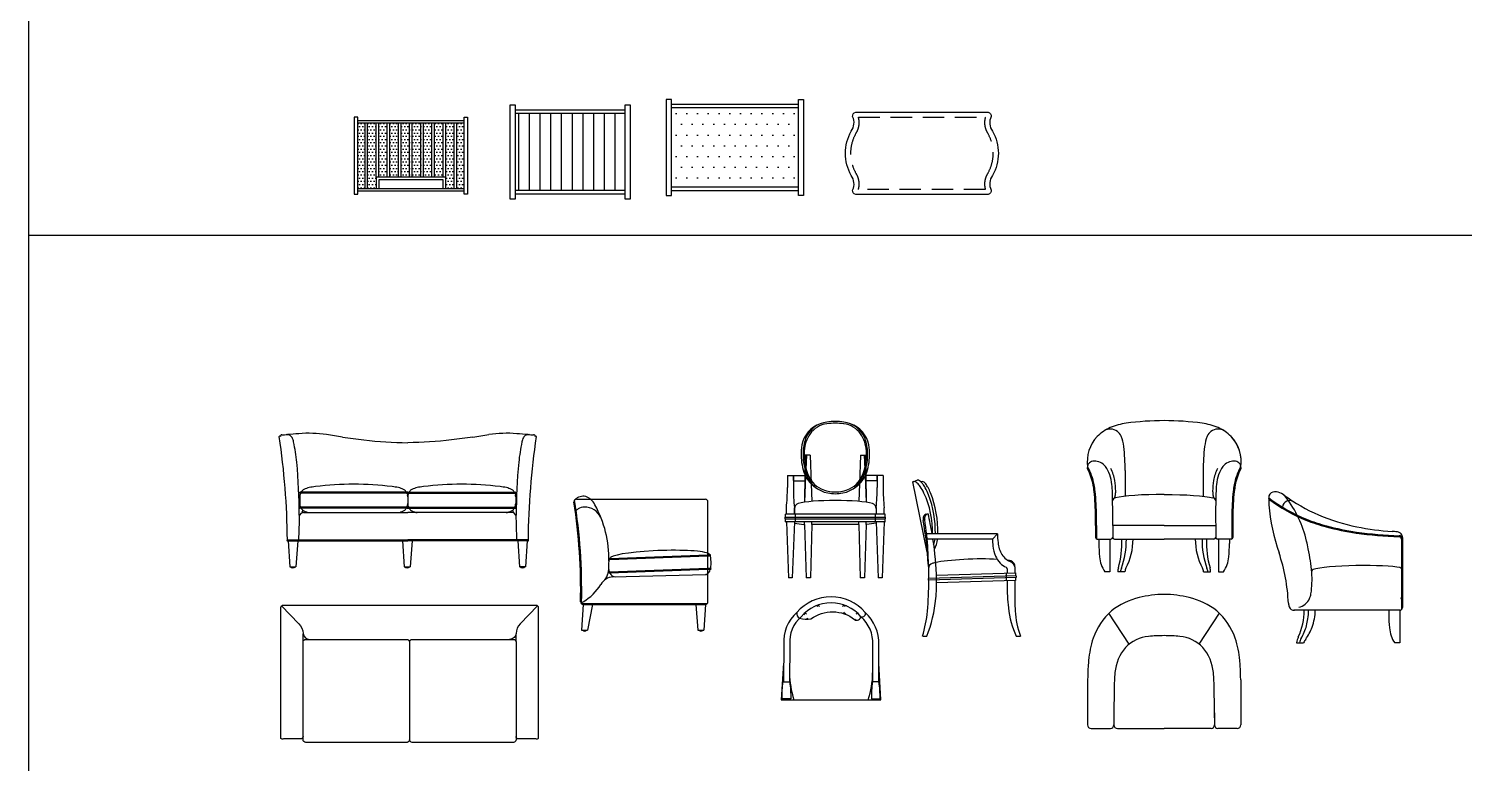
# Model space of a CAD drawing. Header units: millimetres. Extents: x 14385 to 129787, y 107826 to 186798.
# Drawn here: x 18573 to 26937, y 131499 to 135777 of the extents above; entities that cross this region are included whole.
import ezdxf

# ---------------------------------------------------------------- set-up
doc = ezdxf.new("R2010")
doc.units = ezdxf.units.MM
doc.header["$LTSCALE"] = 1000
doc.linetypes.add('HIDDEN2', pattern=[0.1875, 0.125, -0.0625])
doc.layers.add('FF-FURN', color=51, linetype='Continuous')

# ---------------------------------------------------------------- blocks, each defined once
blk = doc.blocks.new('A$C7D381620')
h = blk.add_hatch()
h.set_pattern_fill('LINE', color=8, scale=500, style=0)
h.set_pattern_definition([(360, (-1077.73, -205759.604), (0, 62.5), [])])
h.paths.add_polyline_path([(-59.6, 30), (-59.6, 670), (-510, 670), (-510, 30.1)])
for points in [[(-559.6, 700), (-9.6, 700), (-9.6, 670), (-559.6, 670)], [(-559.6, 30), (-9.6, 30), (-9.6, 0), (-559.6, 0)]]:
    blk.add_lwpolyline(points, close=True)
for points in [[(-530, 30), (-530, 670)], [(-39.6, 670), (-39.6, 30)]]:
    blk.add_lwpolyline(points)
at = {"color": 9}
for points in [[(-510, 30), (-510, 670)], [(-59.6, 670), (-59.6, 30)]]:
    blk.add_lwpolyline(points, dxfattribs=at)
blk = doc.blocks.new('做成ACAD TuKuai0357')
at = {"linetype": 'Continuous'}
h = blk.add_hatch(dxfattribs=at)
h.set_pattern_fill('DOTS', color=55, scale=300, style=0)
h.set_pattern_definition([(360, (-362669.937, 298892.9), (9.375, 18.75), [0, -18.75])])
h.paths.add_polyline_path([(-267.5, 395.5), (-310, 395.5), (-310, 14.5), (-267.5, 14.5)])
h.paths.add_polyline_path([(-252.5, 14.5), (-202.5, 14.5), (-202.5, 395.5), (-252.5, 395.5)])
h.paths.add_polyline_path([(-137.5, 330.5), (-187.5, 330.5), (-187.5, 14.5), (-137.5, 14.5)])
h.paths.add_polyline_path([(-72.5, 330.5), (-122.5, 330.5), (-122.5, 14.5), (-72.5, 14.5)])
h.paths.add_polyline_path([(-57.5, 14.5), (-7.5, 14.5), (-7.5, 330.5), (-57.5, 330.5)])
h.paths.add_polyline_path([(7.5, 14.5), (57.5, 14.5), (57.5, 330.5), (7.5, 330.5)])
h.paths.add_polyline_path([(122.5, 330.5), (72.5, 330.5), (72.5, 14.5), (122.5, 14.5)])
h.paths.add_polyline_path([(187.5, 330.5), (137.5, 330.5), (137.5, 14.5), (187.5, 14.5)])
h.paths.add_polyline_path([(252.5, 395.5), (202.5, 395.5), (202.5, 330.5), (202.5, 14.5), (252.5, 14.5)])
h.paths.add_polyline_path([(267.5, 14.5), (310, 14.5), (310, 395.5), (267.5, 395.5)])
for p, q in [((310, 410), (-310, 410)), ((310, 0), (-310, 0))]:
    blk.add_line(p, q, dxfattribs=at)
at = {"color": 9, "linetype": 'Continuous'}
for p, q in [((310, 395.5), (-310, 395.5)), ((310, 14.5), (-310, 14.5))]:
    blk.add_line(p, q, dxfattribs=at)
at = {"linetype": 'Continuous'}
for points in [[(-330, 430), (-310, 430), (-310, -20), (-330, -20)], [(330, 430), (310, 430), (310, -20), (330, -20)]]:
    blk.add_lwpolyline(points, close=True, dxfattribs=at)
at = {"color": 55, "linetype": 'Continuous'}
for points in [[(-267.5, 395.5), (-267.5, 14.5)], [(-252.5, 395.5), (-252.5, 14.5)], [(-202.5, 395.5), (-202.5, 330.5), (202.5, 330.5), (202.5, 395.5)], [(-187.5, 395.5), (-187.5, 345.5), (187.5, 345.5), (187.5, 395.5)], [(252.5, 395.5), (252.5, 14.5)], [(267.5, 395.5), (267.5, 14.5)], [(-202.5, 330.5), (-202.5, 14.5)], [(-187.5, 330.5), (-187.5, 14.5)], [(-137.5, 330.5), (-137.5, 14.5)], [(-122.5, 330.5), (-122.5, 14.5)], [(-72.5, 330.5), (-72.5, 14.5)], [(-57.5, 330.5), (-57.5, 14.5)], [(-7.5, 330.5), (-7.5, 14.5)], [(7.5, 330.5), (7.5, 14.5)], [(57.5, 330.5), (57.5, 14.5)], [(72.5, 330.5), (72.5, 14.5)], [(122.5, 330.5), (122.5, 14.5)], [(137.5, 330.5), (137.5, 14.5)], [(187.5, 330.5), (187.5, 14.5)], [(202.5, 330.5), (202.5, 14.5)]]:
    blk.add_lwpolyline(points, dxfattribs=at)
blk = doc.blocks.new('行李架')
h = blk.add_hatch()
h.set_pattern_fill('DOTS', color=252, scale=1000, style=0)
h.set_pattern_definition([(0, (20532.597, -467.304), (31.25, 62.5), [0, -62.5])])
h.paths.add_polyline_path([(369.9, -230), (369.9, 230), (-369.9, 230), (-369.9, -230)])
at = {"color": 0, "linetype": 'Continuous'}
for points in [[(-369.9, -279.6), (-369.9, 280), (-399.9, 280), (-399.9, -279.6)], [(369.9, -279.6), (369.9, 280), (399.9, 280), (399.9, -279.6)]]:
    blk.add_lwpolyline(points, close=True, dxfattribs=at)
for points in [[(369.9, 250), (-369.9, 250)], [(-369.9, -250), (369.9, -250)]]:
    blk.add_lwpolyline(points, dxfattribs=at)
at = {"color": 9}
for points in [[(369.9, 230), (-369.9, 230)], [(-369.9, -230), (369.9, -230)]]:
    blk.add_lwpolyline(points, dxfattribs=at)
blk = doc.blocks.new('做成ACAD TuKuai0044')
at = {"linetype": 'Continuous'}
for points in [[(278.3, 105), (278.3, 321.2, 0.220066), (199.1, 508.6, 0.458992), (-199.1, 508.6, 0.233082), (-275.4, 322.6), (-277.7, 105)], [(243.3, 105), (243.3, 321.8, 0.223492), (173.9, 484.2, 0.465098), (-174.1, 484, 0.238182), (-240.4, 323.7), (-242.7, 105)], [(-199.1, 508.6, 0.402136), (-183.8, 475.1, 0.120153), (-117.2, 470.9, -0.344496), (137.2, 466.8, 0.50621), (173.9, 484.2, 0.630864), (199.1, 508.6, 3.143942)], [(-235, 5), (-285, 5, -0.045064), (-279, 105), (-241, 105, -0.03351), (-235, 5, -0.992959)], [(235, 5), (285, 5, 0.045064), (279, 105), (241, 105, 0.03351), (235, 5, 0.992959)]]:
    blk.add_lwpolyline(points, format="xyb", dxfattribs=at)
blk.add_lwpolyline([(-276.5, 213.8), (-290, 0), (290, 0), (278.3, 213.1)], dxfattribs=at)
at = {"color": 57, "linetype": 'Continuous', "ltscale": 15}
for centre, radius, start, end in [((-151.9, 491.9), 10.8, 42.49163, 134.94305), ((-86.2, 536.6), 10.5, 34.28878, 107.09006), ((-79.8, 527.5), 21.2, 45.22766, 105.82921), ((79.7, 527.4), 21.2, 74.17079, 134.77234), ((85.6, 511.5), 12.7, 185.72427, 248.47643), ((86.2, 536.6), 10.5, 72.90994, 145.71122), ((86.4, 505.7), 7.28, 180.62446, 266.87514), ((-158.6, 491.2), 6.53, 41.54841, 143.93975), ((-147.3, 476.1), 7.28, 269.00641, 341.35385), ((-144.2, 477.8), 8.79, 271.59034, 349.14009), ((144.1, 473.6), 8.79, 190.85991, 268.40966), ((147.2, 471.9), 7.28, 198.64615, 270.99359), ((152.6, 491), 10.8, 45.05695, 137.50837)]:
    blk.add_arc(centre, radius, start, end, dxfattribs=at)
at = {"linetype": 'Continuous'}
for centre, start, end in [((273.3, 159.9), 180.38211, 198.0711), ((-273.3, 159.9), 341.9289, 359.61789)]:
    blk.add_arc(centre, 515.4, start, end, dxfattribs=at)
blk = doc.blocks.new('QBLOCK2008022615310220')
at = {"linetype": 'Continuous', "ltscale": 15}
for p, q in [((-314.9, 445), (-231.3, 35.3)), ((-236.3, 256.3), (-224, 258.8)), ((181.2, 141.3), (-232.5, 141.3)), ((151.2, 111.3), (-229.5, 111.3)), ((151.2, 111.3), (181.2, 141.3)), ((-231.3, 35.3), (-228.2, 35.6)), ((236, -61.7), (236, -85.9)), ((281, -49.7), (281, -84.4)), ((-174.7, -99.1), (286, -84.4)), ((286, -129.4), (-174.3, -144)), ((231, -85.9), (231, -131.1)), ((236, -130.9), (236, -153)), ((281, -129.5), (281, -202.5)), ((286, -84.4), (286, -101.9)), ((286, -111.9), (286, -129.4)), ((-255.5, -454.4), (-230.5, -454.4)), ((289.9, -454.4), (314.9, -454.4))]:
    blk.add_line(p, q, dxfattribs=at)
at = {"color": 57, "linetype": 'Continuous', "ltscale": 15}
for p, q in [((289, -101.8), (-222.3, -118.7)), ((289, -111.8), (-222.3, -128.7)), ((289, -101.8), (289, -111.8))]:
    blk.add_line(p, q, dxfattribs=at)
at = {"linetype": 'Continuous', "ltscale": 15}
for centre, radius, start, end in [((-1008.1, 2577.8), 2242.7, 288.00493, 288.76217), ((-285.4, 435.1), 19.3, 73.68429, 94.08411), ((-292.2, 415.7), 39.9, 51.3863, 72.0964), ((-322.2, 386.5), 81.6, 33.92652, 47.72219), ((-455.4, 287.6), 247.3, 29.58159, 35.7048), ((-523.6, 251.8), 324.3, 21.07799, 29.14381), ((-782.8, 154.5), 601.2, 358.74029, 20.84387), ((-233.3, 238.3), 18.2, 99.42775, 149.69152), ((-1912.8, -137.3), 1734.7, 9.24026, 13.19863), ((-197.9, 230.7), 55.5, 173.59293, 191.10408), ((-220.1, 230.4), 33.6, 149.33683, 168.90532), ((-2383.1, -153.5), 2163.2, 3.12652, 9.94267), ((-1713.8, -148.9), 1539.8, 0.99635, 9.7284), ((-337.7, 133.2), 155.7, 339.67646, 351.91313), ((535, 112.1), 383.8, 180.11911, 186.00447), ((493.6, 129.6), 312.5, 177.86291, 187.08923), ((335.1, 102.3), 152.1, 184.24623, 211.91972), ((-314.2, 128.9), 125, 311.536, 313.3428), ((-2375.5, -121.3), 2156.2, 0.0718, 3.28307), ((355.1, 91.5), 202.7, 185.55339, 202.8705), ((312.5, 77.9), 158.2, 204.32078, 222.35806), ((302, 83.8), 114.3, 212.79431, 249.34708), ((280.2, 58.7), 121.6, 225.91503, 246.42707), ((222.6, -62.8), 13.4, 4.45372, 48.10104), ((242.5, -57.3), 39.2, 11.18095, 60.65677), ((-2375.5, -121.3), 2156.2, 355.00356, 359.80592), ((-1389.5, -127.2), 1215.4, 354.91568, 0.24027), ((1339.3, -155.3), 1103.3, 179.87982, 186.96898), ((-1007.9, -155.7), 832.7, 338.98201, 354.53917), ((2387.5, -206.8), 2106.6, 179.88439, 182.70219), ((-1104.9, -214.7), 882.5, 344.24135, 353.85678), ((760, -235.2), 518.7, 185.97816, 204.99769), ((771.3, -279.7), 488.7, 183.09986, 200.9466)]:
    blk.add_arc(centre, radius, start, end, dxfattribs=at)
at = {"color": 57, "linetype": 'Continuous', "ltscale": 15}
for centre, radius, start, end in [((-307.2, 422), 24.3, 77.74435, 101.9704), ((-310.9, 411.8), 35.2, 47.74009, 75.44633), ((-384.9, 335.6), 141.3, 35.69099, 46.31823), ((-260, 424.7), 21.8, 67.8507, 106.1428), ((-265.7, 413.1), 34.7, 35.18144, 66.34856), ((-521.2, 246.3), 339.8, 29.00285, 33.34871), ((-465.1, 279.8), 239.1, 24.67459, 35.31974), ((-730.4, 156), 531.8, 358.4107, 24.86591), ((-455, 282.7), 264.3, 21.82336, 29.04985), ((-782.8, 154.5), 616.2, 358.74029, 21.5447), ((-218.7, 234.6), 24.9, 108.69107, 154.05323), ((-208.7, 231), 35.6, 155.85645, 189.88857), ((-1897.6, -39), 1674.9, 2.93648, 9.06422), ((-337.7, 133.2), 170.7, 331.87208, 351.91313), ((-2491.3, -86.6), 2270.3, 2.24079, 3.37035), ((-192.4, -58), 28.8, 105.28832, 182.95134), ((250.5, -45.3), 30.8, 351.73615, 74.69595), ((-2375.5, -121.3), 2153.2, 359.803, 0.06926)]:
    blk.add_arc(centre, radius, start, end, dxfattribs=at)
for centre, major_axis, ratio, start_param, end_param in [((39.2, -35.4), (263.4, 8.2), 0.113826, 2.562409, 2.706358), ((27.7, -35.4), (249.6, 8.2), 0.120118, 0.916924, 2.562487), ((19.2, -35.4), (263.4, 8.2), 0.113826, 0.426952, 0.571783)]:
    blk.add_ellipse(centre, major_axis=major_axis, ratio=ratio, start_param=start_param, end_param=end_param, dxfattribs=at)
blk = doc.blocks.new('QBLOCK2008022615373653')
at = {"linetype": 'Continuous', "ltscale": 15}
for p, q in [((-175.9, 258.2), (-177.1, 144.9)), ((-145.9, 258.2), (-175.9, 258.2)), ((-145.9, 258.2), (-140.5, 91.7)), ((145.9, 258.2), (140.5, 91.7)), ((145.9, 258.2), (175.9, 258.2)), ((175.9, 258.2), (177.1, 144.9)), ((-279, 139.7), (-279, 70.9)), ((-278.8, 139.7), (-177.2, 139.7)), ((-244, 110.7), (-244, 139.7)), ((-244, 139.7), (-244, 70.9)), ((-243.8, 109.7), (-177.5, 109.7)), ((-177.1, 144.9), (-178.9, -15)), ((-140.5, 91.7), (-137.1, -10.3)), ((140.5, 91.7), (137.1, -10.3)), ((177.1, 144.9), (178.9, -15)), ((278.8, 139.7), (177.2, 139.7)), ((243.8, 109.7), (177.5, 109.7)), ((243.8, 110.7), (243.8, 139.7)), ((243.8, 139.7), (243.8, 70.9)), ((278.8, 139.7), (278.8, 70.9)), ((-285, -85), (-285, -47.6)), ((-238, -85), (-238, -47.6)), ((-238, -51.6), (-238, -85)), ((238, -46.2), (238, -85)), ((284.8, -85), (284.8, -47.6)), ((290, -85), (-290, -85)), ((-290, -102.5), (-290, -85)), ((-290, -130), (-290, -112.5)), ((290, -130), (-290, -130)), ((-290, -130), (-285, -130.7)), ((-285, -130), (-272.5, -455)), ((-238, -130), (-250.5, -455)), ((-238.2, -137.3), (-183.9, -145)), ((-233, -85), (-233, -130)), ((-178.9, -145), (-183.9, -145)), ((-178.9, -145), (-178.9, -130)), ((-178.9, -145), (-170.2, -455)), ((-136.4, -145), (-145.2, -455)), ((-136.4, -145), (-136.4, -130)), ((136.8, -145), (-136.4, -145)), ((136.4, -145), (136.4, -130)), ((136.4, -145), (145.2, -455)), ((178.9, -145), (170.2, -455)), ((178.9, -145), (178.9, -130)), ((178.9, -145), (183.9, -145)), ((238.2, -137.3), (183.9, -145)), ((233, -85), (233, -130)), ((238, -130), (250.5, -455)), ((285, -130), (272.5, -455)), ((290, -130), (285, -130.7)), ((290, -102.5), (290, -85)), ((290, -130), (290, -112.5)), ((-250.5, -455), (-272.5, -455)), ((-145.2, -455), (-170.2, -455)), ((170.2, -455), (145.2, -455)), ((272.5, -455), (250.5, -455))]:
    blk.add_line(p, q, dxfattribs=at)
at = {"color": 9, "linetype": 'Continuous', "ltscale": 3}
for p, q in [((-167.9, 258.2), (-172.9, 136)), ((167.9, 258.2), (172.9, 136))]:
    blk.add_line(p, q, dxfattribs=at)
at = {"color": 9, "linetype": 'Continuous', "ltscale": 15}
for p, q in [((-172.9, 136), (-178.9, -15)), ((172.9, 136), (178.9, -15))]:
    blk.add_line(p, q, dxfattribs=at)
at = {"color": 57, "linetype": 'Continuous', "ltscale": 15}
for p, q in [((-293, -102.5), (293, -102.5)), ((-293, -112.5), (293, -112.5))]:
    blk.add_line(p, q, dxfattribs=at)
at = {"color": 2, "linetype": 'Continuous', "ltscale": 15}
for p, q in [((-293, -112.5), (-293, -102.5)), ((293, -112.5), (293, -102.5))]:
    blk.add_line(p, q, dxfattribs=at)
at = {"linetype": 'Continuous', "ltscale": 15}
for centre, radius, start, end in [((-34.5, 287.9), 163, 109.24772, 169.09081), ((0, 88.9), 366.1, 82.1603, 97.8397), ((34.4, 287.9), 163, 10.90919, 70.75228), ((61.8, 268.8), 261.1, 168.96442, 182.30143), ((99.1, 256.9), 298.3, 179.73839, 201.57274), ((-111.5, 260.4), 311, 338.64979, 359.60168), ((-98.7, 263.8), 298.2, 358.94002, 10.62105), ((-15.4, 217.2), 177.3, 203.26054, 239.94525), ((15.3, 217.2), 177.3, 300.05475, 336.73946), ((-1237.8, 60.1), 958.8, 353.55406, 0.64907), ((714.8, 60.1), 958.8, 179.35093, 186.44594), ((-0.1, 269.4), 234.7, 259.31141, 280.68859), ((-714.9, 60.1), 958.8, 353.55406, 0.64907), ((1237.6, 60.1), 958.8, 179.35093, 186.44594), ((-208, -51.6), 30, 104.81811, 180), ((208, -51.6), 30, 0, 75.18189)]:
    blk.add_arc(centre, radius, start, end, dxfattribs=at)
at = {"color": 57, "linetype": 'Continuous', "ltscale": 15}
for centre, radius, start, end in [((-32.2, 302.4), 150.2, 96.7632, 155.86349), ((-32.2, 302.4), 140.2, 96.7632, 145.26573), ((0, 88.9), 356.1, 82.1603, 97.8397), ((32.2, 302.4), 140.2, 34.73427, 83.2368), ((32.1, 302.4), 150.2, 24.13651, 83.2368), ((41.5, 272.9), 229.6, 156.66905, 177.23969), ((6.3, 275.4), 187.2, 145.16834, 177.476), ((-6.3, 275.4), 187.2, 2.524, 34.83166), ((-41.7, 272.9), 229.6, 2.76031, 23.33095), ((168.3, 265.1), 356.6, 176.96239, 199.19688), ((144.3, 264), 325.7, 176.55248, 199.94733), ((-144.3, 264), 325.7, 340.05267, 3.44752), ((-168.5, 265.1), 356.6, 340.80312, 3.03761), ((-12.1, 200.8), 165.1, 198.72472, 259.00824), ((-17.1, 200.1), 152.3, 198.06685, 244.50961), ((17.1, 200.1), 152.3, 295.49039, 341.93315), ((-12.1, 200.8), 155.1, 242.96288, 259.00824), ((-0.1, 269.4), 224.7, 259.31141, 280.68859), ((12.1, 200.8), 155.1, 280.99176, 297.03712)]:
    blk.add_arc(centre, radius, start, end, dxfattribs=at)
at = {"color": 9, "linetype": 'Continuous', "ltscale": 15}
blk.add_arc((12, 200.8), 165.1, 280.99176, 341.27528, dxfattribs=at)
at = {"linetype": 'Continuous', "ltscale": 15}
blk.add_ellipse((0, -35), major_axis=(-236.8, 0), ratio=0.126677, start_param=3.567437, end_param=5.857341, dxfattribs=at)
blk = doc.blocks.new('A$C65E415DD')
at = {"linetype": 'Continuous', "ltscale": 15}
for p, q in [((-463.1, 127.9), (-463.1, -133.9)), ((428.9, 127.9), (428.9, -133.9)), ((-309.9, -63.5), (-309.9, -133.9)), ((275.7, -63.5), (275.7, -133.9)), ((-443.1, -153.9), (-329.9, -153.9)), ((-289.9, -153.9), (-17.1, -153.9)), ((255.7, -153.9), (-17.1, -153.9)), ((408.9, -153.9), (295.7, -153.9))]:
    blk.add_line(p, q, dxfattribs=at)
for centre, radius, start, end in [((-57.6, 181.9), 438.7, 103.91073, 127.40983), ((-17.1, 31.9), 594.1, 90, 104.22866), ((-17.1, 31.9), 594.1, 75.77134, 90), ((23.4, 181.9), 438.7, 52.59017, 76.08927), ((-72.3, 246.5), 379.5, 131.58622, 160.8431), ((38.1, 246.5), 379.5, 19.1569, 48.41378), ((113.6, 190.3), 573.6, 161.62829, 174.89944), ((-87.5, 166), 216.5, 95.64866, 135.4933), ((-17.1, -529.1), 915.1, 90, 95.75286), ((-17.1, -529.1), 915.1, 84.24714, 90), ((53.3, 166), 216.5, 44.5067, 84.35134), ((-147.8, 190.3), 573.6, 5.10056, 18.37171), ((-42.9, 147.1), 262.2, 139.37436, 174.72408), ((8.7, 147.1), 262.2, 5.27592, 40.62564), ((1410.5, 93.2), 1873.9, 176.47387, 178.9394), ((1073.5, 125), 1535.6, 175.6572, 176.88533), ((833, 74), 1141.2, 175.11601, 179.98221), ((-867.2, 74), 1141.2, 0.01779, 4.88399), ((-1107.7, 125), 1535.6, 3.11467, 4.3428), ((-1444.7, 93.2), 1873.9, 1.0606, 3.52613), ((5420.6, -69.8), 5730.6, 178.55787, 180.2263), ((-5454.8, -69.8), 5730.6, 359.7737, 1.44213), ((-443.1, -133.9), 20, 180, 270), ((-329.9, -133.9), 20, 270, 0), ((-289.9, -133.9), 20, 180, 270), ((255.7, -133.9), 20, 270, 0), ((295.7, -133.9), 20, 180, 270), ((408.9, -133.9), 20, 270, 0)]:
    blk.add_arc(centre, radius, start, end, dxfattribs=at)
at = {"layer": 'FF-FURN', "color": 57, "linetype": 'Continuous', "ltscale": 15}
for p, q in [((-221.7, 335.9), (-338.7, 516.8)), ((187.5, 335.9), (304.5, 516.8))]:
    blk.add_line(p, q, dxfattribs=at)
blk = doc.blocks.new('A$C1E1E3980')
at = {"linetype": 'Continuous', "ltscale": 15}
for points in [[(-750, -777), (-750, -15, -0.414214), (-735, 0), (735, 0, -0.414214), (750, -15), (750, -777, -0.413621), (736, -780), (635.2, -780, -0.414214), (620.2, -765), (620.2, -785, -0.414214), (605.2, -800), (15, -800, -0.414214), (0, -785, -0.414214), (-15, -800), (-605.2, -800, -0.414214), (-620.2, -785), (-620.2, -765, -0.414214), (-635.2, -780), (-735, -780, -0.414214), (-750, -777, -1.86724)], [(-745.7, -4.4), (-644.4, -109.9, -0.169014), (-620.4, -165.2, 0.383037), (-583, -200, -0.982682)], [(745.7, -4.4), (644.4, -109.9, 0.169014), (620.4, -165.2, -0.383037), (583, -200, 0.982682)], [(-620.2, -765), (-620.2, -215, -0.414214), (-605.2, -200), (-15, -200, -0.414214), (0, -215, -0.414214), (15, -200), (605.2, -200, -0.414214), (620.2, -215), (620.2, -765)]]:
    blk.add_lwpolyline(points, format="xyb", dxfattribs=at)
for points in [[(-620.2, -215), (-620.2, -167.3)], [(0, -215), (0, -785)], [(620.2, -215), (620.2, -167.3)]]:
    blk.add_lwpolyline(points, dxfattribs=at)

msp = doc.modelspace()

# ---------------------------------------------------------------- linework, layer by layer
at = {"color": 1}
msp.add_line((18573.3, 134574.6), (80368.9, 134574.6), dxfattribs=at)
at = {"color": 57, "linetype": 'Continuous', "ltscale": 15}
for p, q in [((24961.2, 133203.6), (24961.2, 133054.1)), ((25415.6, 133203.6), (25415.6, 133054.1)), ((20778.9, 133072.6), (20155.1, 133072.6)), ((20778.1, 133078.5), (20155.6, 133078.6)), ((20784, 133072.6), (21407.7, 133072.6)), ((20784.7, 133078.5), (21407.3, 133078.6)), ((20778.3, 132989.6), (20155.6, 132989.6)), ((20778.3, 132983.6), (20155.6, 132983.6)), ((20784.5, 132989.6), (21407.3, 132989.6)), ((20784.5, 132983.6), (21407.3, 132983.6)), ((24794.4, 132882.8), (24794.4, 132805.1)), ((25582.4, 132882.8), (25582.4, 132805.1))]:
    msp.add_line(p, q, dxfattribs=at)
at = {"color": 58, "linetype": 'Continuous', "ltscale": 15}
for p, q in [((20152.6, 133049.7), (20152.6, 133012.4)), ((20781.4, 133049.7), (20781.4, 133012.4)), ((20781.4, 133049.7), (20781.4, 133012.4)), ((21410.3, 133049.7), (21410.3, 133012.4))]:
    msp.add_line(p, q, dxfattribs=at)
at = {"linetype": 'Continuous', "ltscale": 15}
for p, q in [((21764.4, 133036), (22515.7, 133036.2)), ((22530.7, 132439), (22530.7, 133021.2)), ((20174, 132958.6), (20781.4, 132958.6)), ((21388.8, 132958.6), (20781.4, 132958.6)), ((24788.4, 132882.8), (24788.4, 132814.2)), ((25188.4, 132884.2), (24888.3, 132884.2)), ((24888.3, 132884.2), (24888.3, 132814.2)), ((25188.4, 132884.2), (25488.4, 132884.2)), ((25488.4, 132884.2), (25488.4, 132814.2)), ((25588.4, 132882.8), (25588.4, 132814.2)), ((26576.2, 132813.9), (26576.2, 132445.1)), ((20080.4, 132799.6), (20781.4, 132799.6)), ((20080.4, 132793.6), (20781.4, 132793.6)), ((20085.3, 132793.6), (20095.3, 132643.6)), ((20140.3, 132793.6), (20130.3, 132643.6)), ((20751.4, 132793.6), (20761.4, 132643.6)), ((21482.5, 132799.6), (20781.4, 132799.6)), ((21482.5, 132793.6), (20781.4, 132793.6)), ((20806.4, 132793.6), (20796.4, 132643.6)), ((21422.6, 132793.6), (21432.6, 132643.6)), ((21477.6, 132793.6), (21467.6, 132643.6)), ((24798.4, 132804.2), (24878.3, 132804.2)), ((24807.7, 132803.1), (24807.7, 132777.9)), ((24872.5, 132804.2), (24872.5, 132614.2)), ((24898.3, 132804.2), (25188.4, 132804.2)), ((25478.4, 132804.2), (25188.4, 132804.2)), ((25578.4, 132804.2), (25498.4, 132804.2)), ((25504.2, 132804.2), (25504.2, 132614.2)), ((25569.1, 132803.1), (25569.1, 132777.9)), ((26570.2, 132804.2), (26570.2, 132393.1)), ((20095.3, 132643.6), (20130.3, 132643.6)), ((20761.4, 132643.6), (20796.4, 132643.6)), ((21467.6, 132643.6), (21432.6, 132643.6)), ((21977.1, 132584.6), (22518.5, 132598.7)), ((24872.5, 132614.2), (24842.5, 132614.2)), ((24959.3, 132614.2), (24917.8, 132614.2)), ((25417.4, 132614.2), (25458.9, 132614.2)), ((25504.2, 132614.2), (25534.2, 132614.2)), ((21803.3, 132424), (21794.3, 132274)), ((21803.3, 132424), (22515.7, 132424)), ((21858.3, 132424), (21829.3, 132274)), ((22460.7, 132424), (22471.7, 132274)), ((22515.7, 132424), (22506.7, 132274)), ((26576.2, 132445.1), (26576.2, 132405.1)), ((26561.2, 132390.1), (25942.9, 132390.1)), ((26496.5, 132390.1), (26496.5, 132363.6)), ((26561.2, 132390.1), (26561.2, 132200.1)), ((21794.3, 132274), (21829.3, 132274)), ((22471.7, 132274), (22506.7, 132274)), ((22476.7, 132274), (22504.7, 132274)), ((25959.9, 132200.1), (26001, 132200.1)), ((26561.2, 132200.1), (26531.2, 132200.1))]:
    msp.add_line(p, q, dxfattribs=at)
at = {"color": 1}
msp.add_lwpolyline([(129786.9, 184762.2), (129786.9, 107826.4), (18573.3, 107826.4), (18573.3, 184762.2), (80368.9, 184762.2), (80368.9, 107826.4)], dxfattribs=at)
at = {"linetype": 'Continuous', "ltscale": 15}
for centre, radius, start, end in [((25189.1, 131850.4), 1643.8, 90.02699, 97.78781), ((25187.6, 131850.4), 1643.8, 82.21219, 89.97301), ((20036.3, 133401.6), 3.01, 14.37602, 184.59234), ((15678.6, 132759), 4401.8, 0.52813, 8.3917), ((20048.5, 133402.6), 9.29, 89.05328, 181.37198), ((18808.7, 176390.6), 42996.6, 271.65258, 271.69459), ((20074.8, 133366.6), 46, 67.98801, 90.97559), ((20531.6, 128169.5), 5262.7, 94.19459, 94.92059), ((20081.2, 133381.6), 29.7, 27.97045, 68.6038), ((20205.3, 132732.3), 688.3, 81.3652, 94.89034), ((21357.5, 132732.3), 688.3, 85.10966, 98.6348), ((21031.3, 128169.5), 5262.7, 85.07941, 85.80541), ((21481.7, 133381.6), 29.7, 111.3962, 152.02955), ((21488.1, 133366.6), 46, 89.02441, 112.01199), ((25884.2, 132759), 4401.8, 171.6083, 179.47187), ((22754.2, 176390.6), 42996.6, 268.30541, 268.34742), ((21514.4, 133402.6), 9.29, 358.62802, 90.94672), ((21526.6, 133401.6), 3.01, 355.40766, 165.62398), ((24953.3, 133255.2), 213.3, 136.49214, 188.09757), ((24963.7, 133241.3), 230.4, 112.81955, 135.75789), ((25027.6, 133077.5), 406.2, 98.6643, 112.16316), ((25349.1, 133077.5), 406.2, 67.83684, 81.3357), ((25413, 133241.3), 230.4, 44.24211, 67.18045), ((25423.4, 133255.2), 213.3, 350.81791, 43.50786), ((25423.4, 133255.2), 213.3, 351.90243, 43.50786), ((20039.6, 133357.2), 78, 9.4726, 29.45376), ((19017.4, 133139.4), 1123, 5.74697, 11.85135), ((22545.5, 133139.4), 1123, 168.14865, 174.25303), ((21523.3, 133357.2), 78, 150.54624, 170.5274), ((16990.8, 132945), 3158.9, 359.97464, 5.57506), ((24572.1, 132945), 3158.9, 174.42494, 180.02536), ((24774.6, 133227.1), 32.3, 170.59992, 182.89983), ((24770.7, 133226.5), 28.5, 128.83308, 168.02309), ((24779.9, 133213.9), 44.2, 90, 127.94722), ((24780.5, 133173.2), 84.8, 39.48082, 90.3766), ((25596.2, 133173.2), 84.8, 89.6234, 140.51918), ((25596.8, 133213.9), 44.2, 52.05278, 90), ((25606.1, 133226.5), 28.5, 11.97691, 51.16692), ((25602.1, 133227.1), 32.3, 357.10017, 9.40008), ((24753, 133219.1), 12.4, 148.84329, 211.37938), ((24424.6, 133051.4), 356.4, 10.91674, 26.89301), ((24726.4, 133132.2), 152.7, 17.99045, 38.45926), ((24630.4, 133097.9), 254.6, 5.30064, 18.63766), ((25746.4, 133097.9), 254.6, 161.36234, 174.69936), ((25650.3, 133132.2), 152.7, 141.54074, 162.00955), ((25952.2, 133051.4), 356.4, 153.10699, 169.08326), ((25623.7, 133219.1), 12.4, 328.62062, 31.15671), ((23898.1, 132962.5), 890.2, 7.67705, 10.11935), ((23281.9, 132928.6), 1506.2, 0.28328, 5.82274), ((24440.6, 133070.2), 446.2, 2.42275, 6.56489), ((20032.1, 132942.6), 4856.6, 359.31322, 1.72989), ((30344.7, 132942.6), 4856.6, 178.27011, 180.68678), ((25936.1, 133070.2), 446.2, 173.43511, 177.57725), ((27094.8, 132928.6), 1506.2, 174.17726, 179.71672), ((26478.6, 132962.5), 890.2, 169.88065, 172.32295), ((25828.2, 133048.7), 30.3, 102.20874, 187.43476), ((25836.5, 133016.8), 63.2, 66.0431, 103.49683), ((25837.7, 133004), 74.8, 36.23426, 70.87276), ((21764.4, 133021), 15, 90, 184.40156), ((18425.4, 132505.4), 3363.6, 358.85073, 8.79792), ((21808.6, 132979.7), 75.5, 121.26342, 137.1241), ((21802.7, 132992.8), 61.2, 58.83606, 122.91789), ((21777.3, 132954.9), 106.9, 49.3621, 57.69542), ((21777.3, 132954.9), 106.9, 27.24446, 49.3621), ((21301, 132688.8), 652.4, 358.88099, 28.86801), ((22515.7, 133021.2), 15, 0, 90.01701), ((25802.3, 133041), 5.57, 137.88391, 224.40236), ((25942.5, 133019.4), 145.3, 172.97977, 185.92056), ((27013.9, 133115.8), 1221, 185.23511, 198.72126), ((26373.4, 133801.9), 950.8, 232.77344, 247.96847), ((26373.4, 133801.9), 956.8, 233.05735, 247.96847), ((25920.6, 132985.2), 43.3, 55.20124, 172.87694), ((26512.5, 133920.2), 1063.3, 233.9173, 259.05482), ((43444.1, 132168.3), 23307.3, 178.09375, 178.4479), ((20175.6, 132931.6), 27, 93.37539, 165.05663), ((21387.2, 132931.6), 27, 14.94337, 86.62461), ((-1881.3, 132168.3), 23307.3, 1.5521, 1.90625), ((19350.8, 132882.8), 5437.5, 0, 0.56059), ((31025.9, 132882.8), 5437.5, 179.43941, 180), ((26405, 133883.2), 1044.1, 248.03202, 254.87437), ((26405, 133883.2), 1038.1, 248.03202, 254.87437), ((24798.4, 132814.2), 10, 180, 270), ((24878.3, 132814.2), 10, 270, 0), ((24898.3, 132814.2), 10, 180, 270), ((25478.4, 132814.2), 10, 270, 0), ((25498.4, 132814.2), 10, 180, 270), ((25578.4, 132814.2), 10, 270, 0), ((26565.8, 134527.4), 1708, 255.30819, 261.3116), ((26565.8, 134527.4), 1702, 255.30819, 261.3116), ((26636.5, 135270.9), 2454, 262.30563, 268.13291), ((26636.5, 135270.9), 2448, 262.30563, 268.13291), ((26615.9, 134383.2), 1537.6, 258.54619, 266.31349), ((26475.5, 132220.1), 630, 83.79108, 86.22172), ((26539.3, 132799.5), 47.2, 62.05876, 84.65507), ((26556.2, 132804.2), 14, 0, 88.59604), ((26556.2, 132804.2), 20, 0, 88.59604), ((26544.5, 132814.4), 31.6, 39.55739, 57.72954), ((26539, 132812.3), 37.2, 357.51879, 36.74118), ((20080.4, 132796.6), 3, 90, 270), ((21482.5, 132796.6), 3, 270, 90), ((25560.6, 132782.6), 753, 180.35055, 186.18616), ((24383.6, 132788.9), 559, 344.18108, 1.57132), ((24641.7, 132804.6), 365.7, 332.39577, 359.93862), ((25735, 132804.6), 365.7, 180.06138, 207.60423), ((25993.2, 132788.9), 559, 178.42868, 195.81892), ((24816.1, 132782.6), 753, 353.81384, 359.64945), ((21827.6, 132640.9), 126.3, 323.79769, 4.01476), ((24991.9, 132715.4), 180.4, 184.45363, 214.05194), ((25384.9, 132715.4), 180.4, 325.94806, 355.54637), ((24839.9, 132383), 1073.2, 2.54995, 18.52052), ((20112.7, 132656.6), 19.4, 222.82875, 317.53426), ((20778.9, 132656.6), 19.4, 222.82875, 317.53426), ((21450.2, 132656.6), 19.4, 222.46574, 317.17125), ((21984.6, 132492.9), 92, 94.67613, 148.95123), ((22516.9, 132584.9), 13.9, 6.50899, 83.08492), ((25016.1, 132609.9), 98.4, 164.30023, 177.48362), ((25020.6, 132606.9), 61.8, 152.71208, 173.15756), ((25356.1, 132606.9), 61.8, 6.84244, 27.28792), ((25360.7, 132609.9), 98.4, 2.51638, 15.69977), ((21656.4, 132690), 290.8, 300.34429, 329.03713), ((21803.3, 132439), 15, 184.26789, 270), ((22515.7, 132439), 15, 270, 0), ((25985.3, 132436.2), 73.5, 184.25232, 201.40864), ((25944.9, 132419.9), 29.9, 200.53185, 274.23739), ((26561.2, 132405.1), 15, 270, 0), ((26569.2, 132460.1), 2, 118.07249, 241.92751), ((26561.2, 132475.1), 15, 298.07249, 0), ((26561.2, 132445.1), 15, 0, 61.92751), ((25655.9, 132383.4), 347.6, 334.59087, 1.10321), ((25766.5, 132394), 302, 340.15963, 359.25695), ((27249.4, 132368.2), 753, 180.35055, 186.18616), ((21811.8, 132280.1), 12.4, 209.89179, 330.58955), ((22489.2, 132280.1), 12.4, 209.89179, 330.58955), ((26085, 132178.8), 127.8, 154.29132, 162.15746), ((25769.7, 132397.5), 300.2, 324.03743, 339.30554), ((26680.7, 132301.1), 180.4, 184.45363, 214.05194), ((26061.9, 132189.7), 102.5, 163.99084, 174.18618), ((26080.7, 132169.8), 85.3, 142.87309, 159.20266)]:
    msp.add_arc(centre, radius, start, end, dxfattribs=at)
at = {"color": 57, "linetype": 'Continuous', "ltscale": 15}
for centre, radius, start, end in [((24875, 133376.8), 68.5, 53.31204, 121.84139), ((24873.2, 133376.1), 70.1, 22.9895, 52.48172), ((24721.3, 133317.1), 233.1, 6.6209, 21.74202), ((25655.5, 133317.1), 233.1, 158.25798, 173.3791), ((25503.5, 133376.1), 70.1, 127.51828, 157.0105), ((25501.8, 133376.8), 68.5, 58.15861, 126.68796), ((23812, 133205.3), 1149.1, 359.91373, 6.93149), ((26564.7, 133205.3), 1149.1, 173.06851, 180.08627), ((24424.6, 133051.4), 362.4, 10.91674, 28.71553), ((24682, 133110.4), 221.7, 9.08904, 28.22086), ((25694.7, 133110.4), 221.7, 151.77914, 170.91096), ((25952.2, 133051.4), 362.4, 151.28447, 169.08326), ((20155.6, 133075.5), 3.02, 86.94093, 258.08701), ((20778.4, 133075.5), 3.02, 281.91299, 93.05907), ((20784.4, 133075.5), 3.02, 86.94093, 258.08701), ((21407.2, 133075.5), 3.02, 281.91299, 93.05907), ((23898.1, 132962.5), 896.2, 7.67705, 10.11935), ((23282.3, 132928.6), 1511.8, 0.28365, 5.83027), ((24451.4, 133078), 454.6, 0.58344, 8.53449), ((24813.9, 133074.6), 91.7, 345.08527, 358.52663), ((24662.5, 133085.8), 243.5, 356.8152, 359.24267), ((25925.4, 133078), 454.6, 171.46551, 179.41656), ((25714.3, 133085.8), 243.5, 180.75733, 183.1848), ((25562.8, 133074.6), 91.7, 181.47337, 194.91473), ((27094.4, 132928.6), 1511.8, 174.16973, 179.71635), ((26478.6, 132962.5), 896.2, 169.88065, 172.32295), ((20155.6, 132986.6), 3, 90, 270), ((20778.5, 132986.6), 3, 270, 90), ((20784.4, 132986.6), 3, 90, 270), ((21407.3, 132986.6), 3, 270, 90), ((24910, 133022.9), 22.8, 103.27836, 170.51478), ((24880.8, 133058), 22.8, 307.17391, 342.25594), ((25466.8, 133022.9), 22.8, 9.48522, 76.72164), ((25495.9, 133058), 22.8, 197.74406, 232.82609), ((19350.8, 132882.8), 5443.5, 0, 0.56059), ((31025.9, 132882.8), 5443.5, 179.43941, 180), ((24505.1, 132795.9), 462.9, 339.64239, 1.02835), ((25871.6, 132795.9), 462.9, 178.97165, 200.35761), ((25000.1, 132609.3), 66.1, 157.22304, 175.69851), ((25376.6, 132609.3), 66.1, 4.30149, 22.77696)]:
    msp.add_arc(centre, radius, start, end, dxfattribs=at)
at = {"color": 58, "linetype": 'Continuous', "ltscale": 15}
for centre, radius, start, end in [((20171.7, 133075.4), 10.9, 142.51971, 163.34872), ((20194.5, 133058.1), 39.6, 116.12901, 142.67954), ((20235.8, 132972.2), 134.9, 102.38889, 115.80781), ((20284, 132767.6), 345.1, 96.68345, 102.92072), ((20467, 131239.4), 1884.2, 83.19706, 96.80294), ((20650, 132767.6), 345.1, 77.07928, 83.31655), ((20698.3, 132972.2), 134.9, 64.19219, 77.61111), ((20739.6, 133058.1), 39.6, 37.32046, 63.87099), ((20762.4, 133075.4), 10.9, 16.65128, 37.48029), ((20800.5, 133075.4), 10.9, 142.51971, 163.34872), ((20823.3, 133058.1), 39.6, 116.12901, 142.67954), ((20864.6, 132972.2), 134.9, 102.38889, 115.80781), ((20912.8, 132767.6), 345.1, 96.68345, 102.92072), ((21095.8, 131239.4), 1884.2, 83.19706, 96.80294), ((21278.9, 132767.6), 345.1, 77.07928, 83.31655), ((21327.1, 132972.2), 134.9, 64.19219, 77.61111), ((21368.4, 133058.1), 39.6, 37.32046, 63.87099), ((21391.2, 133075.4), 10.9, 16.65128, 37.48029), ((20216.3, 133049.2), 63.7, 170.48392, 179.51846), ((20216.3, 133012.9), 63.7, 180.48154, 189.51608), ((20171.7, 132986.7), 10.9, 196.65128, 217.48029), ((20194.5, 133004), 39.6, 217.32046, 243.87099), ((20739.6, 133004), 39.6, 296.12901, 322.67954), ((20762.4, 132986.7), 10.9, 322.51971, 343.34872), ((20717.8, 133049.2), 63.7, 0.48154, 9.51608), ((20717.8, 133012.9), 63.7, 350.48392, 359.51846), ((20845.1, 133049.2), 63.7, 170.48392, 179.51846), ((20845.1, 133012.9), 63.7, 180.48154, 189.51608), ((20800.5, 132986.7), 10.9, 196.65128, 217.48029), ((20823.3, 133004), 39.6, 217.32046, 243.87099), ((21368.4, 133004), 39.6, 296.12901, 322.67954), ((21391.2, 132986.7), 10.9, 322.51971, 343.34872), ((21346.6, 133049.2), 63.7, 0.48154, 9.51608), ((21346.6, 133012.9), 63.7, 350.48392, 359.51846), ((20146.7, 132973), 23.5, 303.14058, 359.38622), ((20225.1, 133064.3), 107.2, 243.32221, 260.51129), ((20708.9, 133064.3), 107.2, 279.48871, 296.67779), ((20854, 133064.3), 107.2, 243.32221, 260.51129), ((21337.7, 133064.3), 107.2, 279.48871, 296.67779), ((21416.2, 132973), 23.5, 180.61378, 236.85942)]:
    msp.add_arc(centre, radius, start, end, dxfattribs=at)
at = {"linetype": 'Continuous', "ltscale": 15}
for centre, major_axis, ratio, start_param, end_param in [((20142.8, 131854.3), (-4059.7, 620.7), 0.381283, 4.707018, 4.729832), ((20992.6, 140492), (89, 7134.4), 0.712557, 3.042524, 3.06724), ((20784.3, 137404.4), (0, 4038.6), 0.714137, 3.05202, 3.140604)]:
    msp.add_ellipse(centre, major_axis=major_axis, ratio=ratio, start_param=start_param, end_param=end_param, dxfattribs=at)
at = {"linetype": 'Continuous', "ltscale": 15, "extrusion": (0, 0, -1)}
for centre, major_axis, ratio, start_param, end_param in [((20570.2, 140492), (-89, 7134.4), 0.712557, 3.042524, 3.06724), ((21420, 131854.3), (4059.7, 620.7), 0.381283, 4.707018, 4.729832), ((20778.6, 137404.4), (0, 4038.6), 0.714137, 3.05202, 3.140604)]:
    msp.add_ellipse(centre, major_axis=major_axis, ratio=ratio, start_param=start_param, end_param=end_param, dxfattribs=at)
at = {"color": 58, "linetype": 'Continuous', "ltscale": 15}
for centre, major_axis, start_param, end_param in [((20160, 133031.1), (-0.1, 41.5), -0.011533, 0.808199), ((20788.8, 133031.1), (-0.1, 41.5), -0.011533, 0.808199), ((20774, 133031.1), (-0.1, 41.5), 3.13006, 3.949792), ((21402.9, 133031.1), (0.1, -41.5), -0.011533, 0.808199)]:
    msp.add_ellipse(centre, major_axis=major_axis, ratio=0.21454, start_param=start_param, end_param=end_param, dxfattribs=at)
at = {"color": 58, "linetype": 'Continuous', "ltscale": 15, "extrusion": (0, 0, -1)}
for centre, major_axis, start_param, end_param in [((20774, 133031.1), (0.1, 41.5), -0.011533, 0.808199), ((21402.9, 133031.1), (0.1, 41.5), -0.011533, 0.808199), ((20160, 133031.1), (-0.1, -41.5), -0.011533, 0.808199), ((20788.8, 133031.1), (0.1, 41.5), 3.13006, 3.949792)]:
    msp.add_ellipse(centre, major_axis=major_axis, ratio=0.21454, start_param=start_param, end_param=end_param, dxfattribs=at)
at = {"color": 57, "linetype": 'Continuous', "ltscale": 15}
msp.add_ellipse((25187.1, 133034.2), major_axis=(304.5, 0.3), ratio=0.09868, start_param=1.566548, end_param=2.758086, dxfattribs=at)
at = {"color": 57, "linetype": 'Continuous', "ltscale": 15, "extrusion": (0, 0, -1)}
msp.add_ellipse((25189.6, 133034.2), major_axis=(-304.5, 0.3), ratio=0.09868, start_param=1.566548, end_param=2.758086, dxfattribs=at)
at = {"layer": 'FF-FURN', "color": 57, "linetype": 'Continuous', "ltscale": 5}
for p, q in [((21958.2, 132691.9), (22530.7, 132712.7)), ((21958.5, 132685.9), (22530.7, 132706.7)), ((21957.4, 132613.5), (22530.7, 132634.3)), ((21957.7, 132607.6), (22530.7, 132628.3)), ((21803.3, 132430), (22527.7, 132430))]:
    msp.add_line(p, q, dxfattribs=at)
at = {"layer": 'FF-FURN', "color": 57, "linetype": 'Continuous', "ltscale": 15}
for p, q in [((22530.7, 132712.7), (22542.9, 132713.1)), ((22530.7, 132706.7), (22543.1, 132707.1)), ((22530.7, 132634.3), (22545.4, 132634.8)), ((22530.7, 132628.3), (22545.6, 132628.8))]:
    msp.add_line(p, q, dxfattribs=at)
at = {"layer": 'FF-FURN', "linetype": 'Continuous'}
msp.add_lwpolyline([(24162.1, 134811.2), (23391.4, 134811.2, -0.409352), (23373.5, 134837.4, 0.276031), (23365.3, 134922, -0.263829), (23365.3, 135180.5, 0.276002), (23373.5, 135265.1, -0.409352), (23391.4, 135291.2), (24162.1, 135291.2, -0.409352), (24180, 135265.1, 0.276002), (24188.1, 135180.5, -0.263829), (24188.1, 134922, 0.276031), (24180, 134837.4, -0.409352)], format="xyb", close=True, dxfattribs=at)
at = {"layer": 'FF-FURN', "color": 57, "linetype": 'HIDDEN2'}
msp.add_lwpolyline([(24146.5, 134841.2), (23406.9, 134841.2, 0.22922), (23390.7, 134938.2, -0.260162), (23390.7, 135164.3, 0.229201), (23406.9, 135261.2), (24146.5, 135261.2, 0.229201), (24162.8, 135164.3, -0.260162), (24162.8, 134938.2, 0.22922)], format="xyb", close=True, dxfattribs=at)
at = {"layer": 'FF-FURN', "color": 57, "linetype": 'Continuous', "ltscale": 5}
for centre, radius, start, end in [((18417.8, 132505.3), 3377.1, 358.85538, 8.96518), ((21813.9, 132915.5), 75.5, 121.26342, 128.28044), ((21808, 132928.7), 61.2, 87.77092, 122.91789), ((21814.2, 132890.6), 99.4, 23.88933, 92.1922), ((21783.7, 132955.3), 25.6, 130.35105, 174.91608), ((25056.1, 132561.1), 989.3, 10.87621, 13.5261), ((21958.4, 132688.9), 3, 92.08101, 272.08101), ((21957.6, 132610.6), 3, 92.08101, 272.08101), ((21990, 132617.8), 32.9, 198.10755, 275.24295), ((21803.3, 132439), 9, 184.26789, 270)]:
    msp.add_arc(centre, radius, start, end, dxfattribs=at)
at = {"layer": 'FF-FURN', "color": 57, "linetype": 'Continuous', "ltscale": 15}
for centre, radius, start, end in [((25352.4, 132636.3), 683.6, 13.20349, 37.04773), ((24857.8, 132498.6), 1196.1, 5.29199, 12.0202), ((22543, 132710.1), 3, 272.08101, 92.08101), ((22511.9, 132630.1), 32.1, 281.97061, 357.53788), ((22545.5, 132631.8), 3, 272.08101, 92.08101), ((25469.7, 132570.6), 580.3, 351.49719, 3.78785), ((26060.3, 132615.9), 12.6, 107.86363, 173.44486), ((25897.5, 132514.8), 149.2, 337.48239, 348.39955), ((25949.7, 132498.9), 95, 284.45253, 334.28969), ((25730.4, 132377.9), 297.6, 337.0227, 352.64696), ((25679.9, 132389.6), 349.2, 351.81099, 0.07651), ((26060.5, 132181.3), 86.7, 147.73354, 167.52038), ((25569.7, 132458.8), 477.2, 331.01658, 335.61081)]:
    msp.add_arc(centre, radius, start, end, dxfattribs=at)
at = {"layer": 'FF-FURN', "color": 3, "linetype": 'Continuous', "ltscale": 5}
msp.add_arc((26556.2, 132618.8), 20, 0, 75.09392, dxfattribs=at)
at = {"layer": 'FF-FURN', "color": 57, "linetype": 'Continuous', "ltscale": 5}
msp.add_ellipse((22250.6, 132702.5), major_axis=(-290.3, -10.5), ratio=0.12048, start_param=3.402738, end_param=6.283185, dxfattribs=at)
at = {"layer": 'FF-FURN', "color": 57, "linetype": 'Continuous', "ltscale": 5, "extrusion": (0, 0, -1)}
msp.add_ellipse((21958.5, 132649.7), major_axis=(0, 36.1), ratio=0.138354, start_param=3.141593, end_param=6.283185, dxfattribs=at)
at = {"layer": 'FF-FURN', "color": 57, "linetype": 'Continuous', "ltscale": 15}
for centre, major_axis, ratio, start_param, end_param in [((22250.6, 132702.5), (-290.3, -10.5), 0.12048, 3.141593, 3.402738), ((22543.8, 132670.9), (-0.7, 36.2), 0.138193, 3.141593, 6.283185), ((26310.8, 132624.7), (267.8, 4.9), 0.093335, 0.358623, 2.821588)]:
    msp.add_ellipse(centre, major_axis=major_axis, ratio=ratio, start_param=start_param, end_param=end_param, dxfattribs=at)

# ---------------------------------------------------------------- block references
at = {"layer": 'FF-FURN', "linetype": 'Continuous'}
for name, p, rotation in [('A$C7D381620', (21378, 134774.5), 270), ('做成ACAD TuKuai0357', (20800, 135242.8), 179.9999992412754)]:
    msp.add_blockref(name, p, dxfattribs=dict(at, rotation=rotation))
for name, p in [('行李架', (22687.8, 135085.6)), ('QBLOCK2008022615373653', (23272.5, 133034.2)), ('QBLOCK2008022615310220', (24036.9, 132693)), ('做成ACAD TuKuai0044', (23247.9, 131868.3))]:
    msp.add_blockref(name, p, dxfattribs=at)
at = {"layer": 'FF-FURN'}
for name, p in [('A$C65E415DD', (25205.5, 131855.9)), ('A$C1E1E3980', (20792.2, 132420.4))]:
    msp.add_blockref(name, p, dxfattribs=at)

doc.saveas('drawing.dxf')
